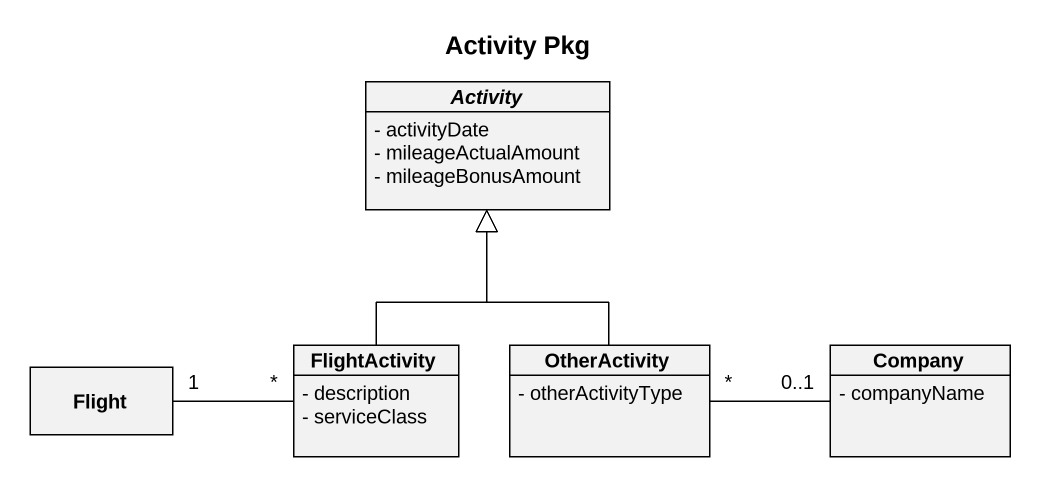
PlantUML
@startuml
title Activity Pkg
hide circle
hide empty members
skinparam classAttributeIconSize 0
abstract class Activity {
  - activityDate
  - mileageActualAmount
  - mileageBonusAmount
}
class Flight
class FlightActivity {
  - description
  - serviceClass
}
class OtherActivity {
  - otherActivityType
}
class Company {
  - companyName
}
Flight "1" -right- "*" FlightActivity
FlightActivity -up-|> Activity
OtherActivity -up-|> Activity
OtherActivity "*" -right- "0..1" Company
@enduml
